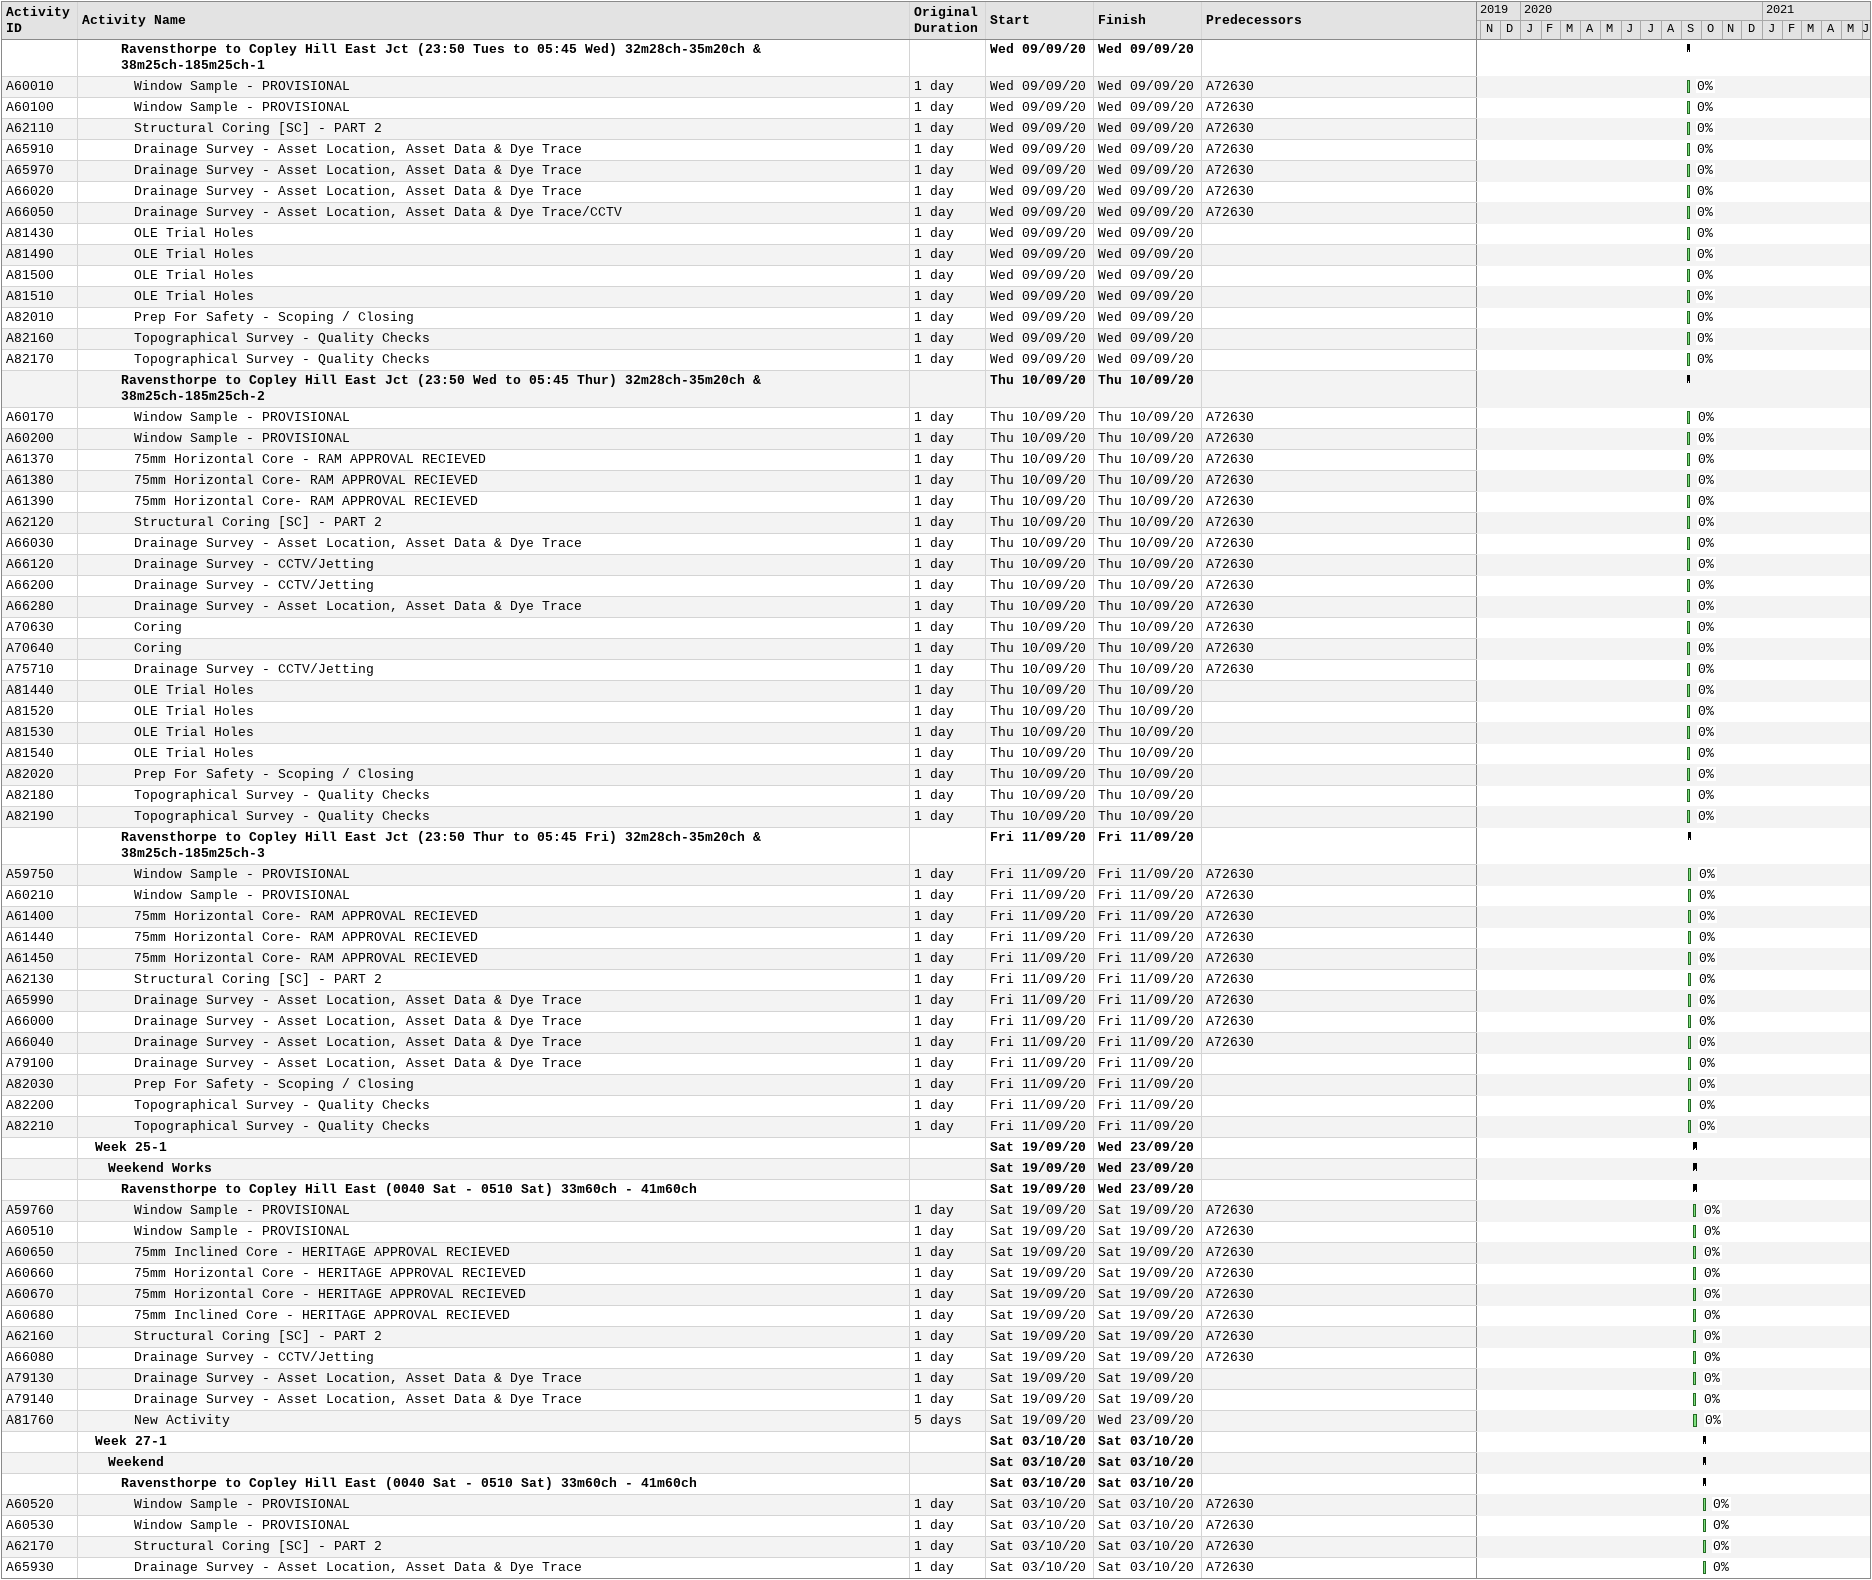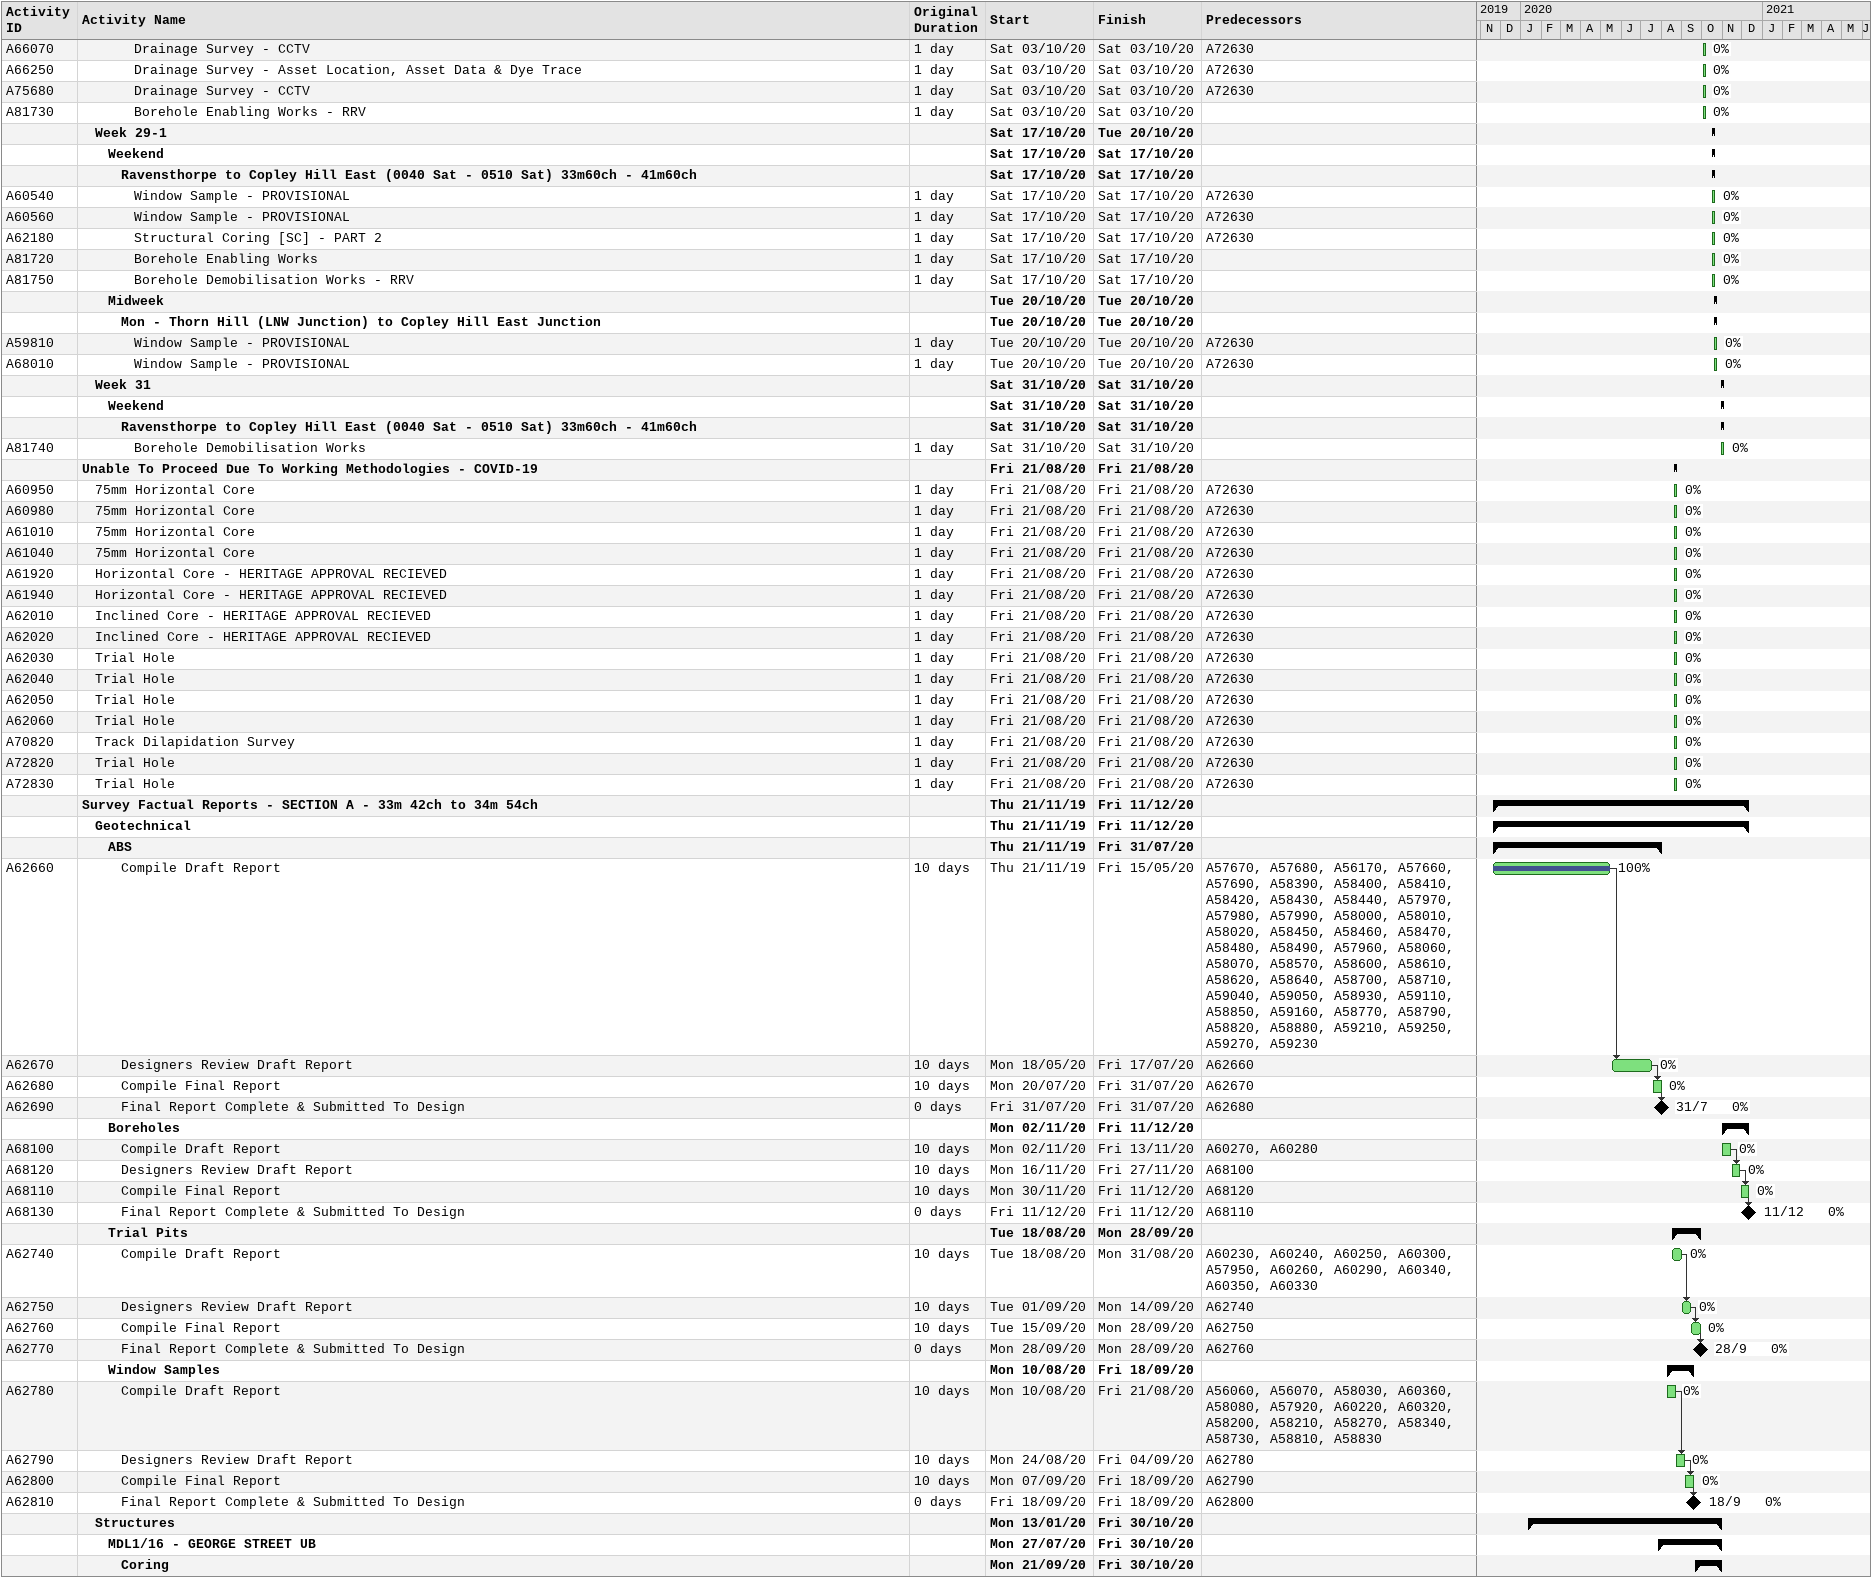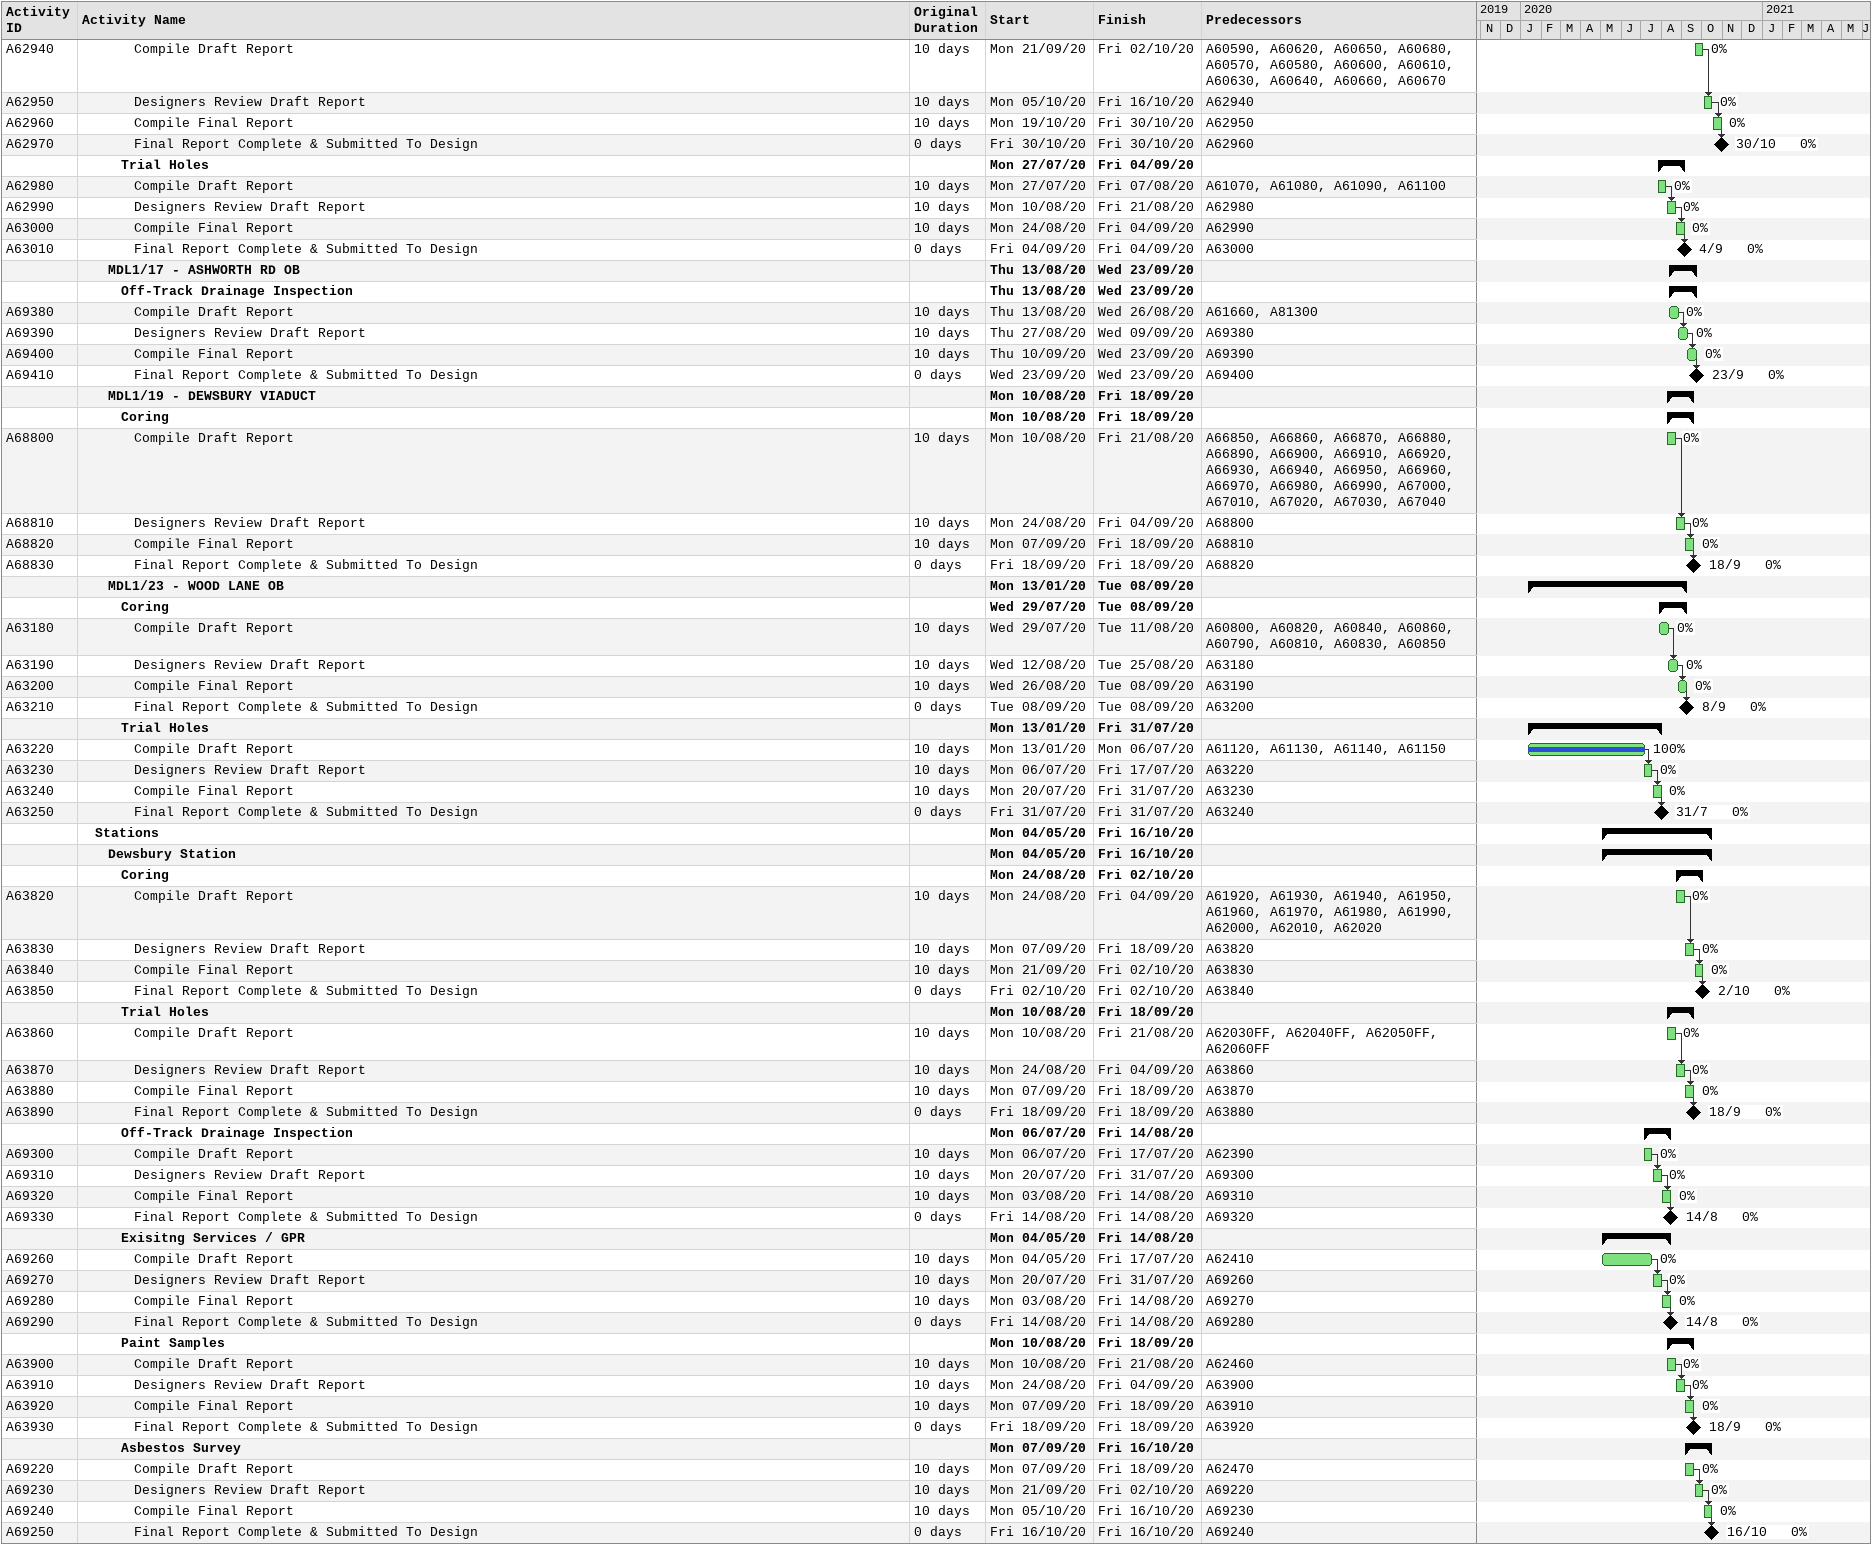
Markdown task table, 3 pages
| ID | Level | Task | Original duration | Start | Finish | Predecessors | % complete |
|---|---|---|---|---|---|---|---|
|  | 4 | **Ravensthorpe to Copley Hill East Jct (23:50 Tues to 05:45 Wed) 32m28ch-35m20ch & 38m25ch-185m25ch-1** |  | 2020-09-09 | 2020-09-09 |  |  |
| A60010 | 5 | Window Sample - PROVISIONAL | 1d | 2020-09-09 | 2020-09-09 | A72630 | 0 |
| A60100 | 5 | Window Sample - PROVISIONAL | 1d | 2020-09-09 | 2020-09-09 | A72630 | 0 |
| A62110 | 5 | Structural Coring [SC] - PART 2 | 1d | 2020-09-09 | 2020-09-09 | A72630 | 0 |
| A65910 | 5 | Drainage Survey - Asset Location, Asset Data & Dye Trace | 1d | 2020-09-09 | 2020-09-09 | A72630 | 0 |
| A65970 | 5 | Drainage Survey - Asset Location, Asset Data & Dye Trace | 1d | 2020-09-09 | 2020-09-09 | A72630 | 0 |
| A66020 | 5 | Drainage Survey - Asset Location, Asset Data & Dye Trace | 1d | 2020-09-09 | 2020-09-09 | A72630 | 0 |
| A66050 | 5 | Drainage Survey - Asset Location, Asset Data & Dye Trace/CCTV | 1d | 2020-09-09 | 2020-09-09 | A72630 | 0 |
| A81430 | 5 | OLE Trial Holes | 1d | 2020-09-09 | 2020-09-09 |  | 0 |
| A81490 | 5 | OLE Trial Holes | 1d | 2020-09-09 | 2020-09-09 |  | 0 |
| A81500 | 5 | OLE Trial Holes | 1d | 2020-09-09 | 2020-09-09 |  | 0 |
| A81510 | 5 | OLE Trial Holes | 1d | 2020-09-09 | 2020-09-09 |  | 0 |
| A82010 | 5 | Prep For Safety - Scoping / Closing | 1d | 2020-09-09 | 2020-09-09 |  | 0 |
| A82160 | 5 | Topographical Survey - Quality Checks | 1d | 2020-09-09 | 2020-09-09 |  | 0 |
| A82170 | 5 | Topographical Survey - Quality Checks | 1d | 2020-09-09 | 2020-09-09 |  | 0 |
|  | 4 | **Ravensthorpe to Copley Hill East Jct (23:50 Wed to 05:45 Thur) 32m28ch-35m20ch & 38m25ch-185m25ch-2** |  | 2020-09-10 | 2020-09-10 |  |  |
| A60170 | 5 | Window Sample - PROVISIONAL | 1d | 2020-09-10 | 2020-09-10 | A72630 | 0 |
| A60200 | 5 | Window Sample - PROVISIONAL | 1d | 2020-09-10 | 2020-09-10 | A72630 | 0 |
| A61370 | 5 | 75mm Horizontal Core - RAM APPROVAL RECIEVED | 1d | 2020-09-10 | 2020-09-10 | A72630 | 0 |
| A61380 | 5 | 75mm Horizontal Core- RAM APPROVAL RECIEVED | 1d | 2020-09-10 | 2020-09-10 | A72630 | 0 |
| A61390 | 5 | 75mm Horizontal Core- RAM APPROVAL RECIEVED | 1d | 2020-09-10 | 2020-09-10 | A72630 | 0 |
| A62120 | 5 | Structural Coring [SC] - PART 2 | 1d | 2020-09-10 | 2020-09-10 | A72630 | 0 |
| A66030 | 5 | Drainage Survey - Asset Location, Asset Data & Dye Trace | 1d | 2020-09-10 | 2020-09-10 | A72630 | 0 |
| A66120 | 5 | Drainage Survey - CCTV/Jetting | 1d | 2020-09-10 | 2020-09-10 | A72630 | 0 |
| A66200 | 5 | Drainage Survey - CCTV/Jetting | 1d | 2020-09-10 | 2020-09-10 | A72630 | 0 |
| A66280 | 5 | Drainage Survey - Asset Location, Asset Data & Dye Trace | 1d | 2020-09-10 | 2020-09-10 | A72630 | 0 |
| A70630 | 5 | Coring | 1d | 2020-09-10 | 2020-09-10 | A72630 | 0 |
| A70640 | 5 | Coring | 1d | 2020-09-10 | 2020-09-10 | A72630 | 0 |
| A75710 | 5 | Drainage Survey - CCTV/Jetting | 1d | 2020-09-10 | 2020-09-10 | A72630 | 0 |
| A81440 | 5 | OLE Trial Holes | 1d | 2020-09-10 | 2020-09-10 |  | 0 |
| A81520 | 5 | OLE Trial Holes | 1d | 2020-09-10 | 2020-09-10 |  | 0 |
| A81530 | 5 | OLE Trial Holes | 1d | 2020-09-10 | 2020-09-10 |  | 0 |
| A81540 | 5 | OLE Trial Holes | 1d | 2020-09-10 | 2020-09-10 |  | 0 |
| A82020 | 5 | Prep For Safety - Scoping / Closing | 1d | 2020-09-10 | 2020-09-10 |  | 0 |
| A82180 | 5 | Topographical Survey - Quality Checks | 1d | 2020-09-10 | 2020-09-10 |  | 0 |
| A82190 | 5 | Topographical Survey - Quality Checks | 1d | 2020-09-10 | 2020-09-10 |  | 0 |
|  | 4 | **Ravensthorpe to Copley Hill East Jct (23:50 Thur to 05:45 Fri) 32m28ch-35m20ch & 38m25ch-185m25ch-3** |  | 2020-09-11 | 2020-09-11 |  |  |
| A59750 | 5 | Window Sample - PROVISIONAL | 1d | 2020-09-11 | 2020-09-11 | A72630 | 0 |
| A60210 | 5 | Window Sample - PROVISIONAL | 1d | 2020-09-11 | 2020-09-11 | A72630 | 0 |
| A61400 | 5 | 75mm Horizontal Core- RAM APPROVAL RECIEVED | 1d | 2020-09-11 | 2020-09-11 | A72630 | 0 |
| A61440 | 5 | 75mm Horizontal Core- RAM APPROVAL RECIEVED | 1d | 2020-09-11 | 2020-09-11 | A72630 | 0 |
| A61450 | 5 | 75mm Horizontal Core- RAM APPROVAL RECIEVED | 1d | 2020-09-11 | 2020-09-11 | A72630 | 0 |
| A62130 | 5 | Structural Coring [SC] - PART 2 | 1d | 2020-09-11 | 2020-09-11 | A72630 | 0 |
| A65990 | 5 | Drainage Survey - Asset Location, Asset Data & Dye Trace | 1d | 2020-09-11 | 2020-09-11 | A72630 | 0 |
| A66000 | 5 | Drainage Survey - Asset Location, Asset Data & Dye Trace | 1d | 2020-09-11 | 2020-09-11 | A72630 | 0 |
| A66040 | 5 | Drainage Survey - Asset Location, Asset Data & Dye Trace | 1d | 2020-09-11 | 2020-09-11 | A72630 | 0 |
| A79100 | 5 | Drainage Survey - Asset Location, Asset Data & Dye Trace | 1d | 2020-09-11 | 2020-09-11 |  | 0 |
| A82030 | 5 | Prep For Safety - Scoping / Closing | 1d | 2020-09-11 | 2020-09-11 |  | 0 |
| A82200 | 5 | Topographical Survey - Quality Checks | 1d | 2020-09-11 | 2020-09-11 |  | 0 |
| A82210 | 5 | Topographical Survey - Quality Checks | 1d | 2020-09-11 | 2020-09-11 |  | 0 |
|  | 2 | **Week 25-1** |  | 2020-09-19 | 2020-09-23 |  |  |
|  | 3 | **Weekend Works** |  | 2020-09-19 | 2020-09-23 |  |  |
|  | 4 | **Ravensthorpe to Copley Hill East (0040 Sat - 0510 Sat) 33m60ch - 41m60ch** |  | 2020-09-19 | 2020-09-23 |  |  |
| A59760 | 5 | Window Sample - PROVISIONAL | 1d | 2020-09-19 | 2020-09-19 | A72630 | 0 |
| A60510 | 5 | Window Sample - PROVISIONAL | 1d | 2020-09-19 | 2020-09-19 | A72630 | 0 |
| A60650 | 5 | 75mm Inclined Core - HERITAGE APPROVAL RECIEVED | 1d | 2020-09-19 | 2020-09-19 | A72630 | 0 |
| A60660 | 5 | 75mm Horizontal Core - HERITAGE APPROVAL RECIEVED | 1d | 2020-09-19 | 2020-09-19 | A72630 | 0 |
| A60670 | 5 | 75mm Horizontal Core - HERITAGE APPROVAL RECIEVED | 1d | 2020-09-19 | 2020-09-19 | A72630 | 0 |
| A60680 | 5 | 75mm Inclined Core - HERITAGE APPROVAL RECIEVED | 1d | 2020-09-19 | 2020-09-19 | A72630 | 0 |
| A62160 | 5 | Structural Coring [SC] - PART 2 | 1d | 2020-09-19 | 2020-09-19 | A72630 | 0 |
| A66080 | 5 | Drainage Survey - CCTV/Jetting | 1d | 2020-09-19 | 2020-09-19 | A72630 | 0 |
| A79130 | 5 | Drainage Survey - Asset Location, Asset Data & Dye Trace | 1d | 2020-09-19 | 2020-09-19 |  | 0 |
| A79140 | 5 | Drainage Survey - Asset Location, Asset Data & Dye Trace | 1d | 2020-09-19 | 2020-09-19 |  | 0 |
| A81760 | 5 | New Activity | 5d | 2020-09-19 | 2020-09-23 |  | 0 |
|  | 2 | **Week 27-1** |  | 2020-10-03 | 2020-10-03 |  |  |
|  | 3 | **Weekend** |  | 2020-10-03 | 2020-10-03 |  |  |
|  | 4 | **Ravensthorpe to Copley Hill East (0040 Sat - 0510 Sat) 33m60ch - 41m60ch** |  | 2020-10-03 | 2020-10-03 |  |  |
| A60520 | 5 | Window Sample - PROVISIONAL | 1d | 2020-10-03 | 2020-10-03 | A72630 | 0 |
| A60530 | 5 | Window Sample - PROVISIONAL | 1d | 2020-10-03 | 2020-10-03 | A72630 | 0 |
| A62170 | 5 | Structural Coring [SC] - PART 2 | 1d | 2020-10-03 | 2020-10-03 | A72630 | 0 |
| A65930 | 5 | Drainage Survey - Asset Location, Asset Data & Dye Trace | 1d | 2020-10-03 | 2020-10-03 | A72630 | 0 |
| A66070 | 5 | Drainage Survey - CCTV | 1d | 2020-10-03 | 2020-10-03 | A72630 | 0 |
| A66250 | 5 | Drainage Survey - Asset Location, Asset Data & Dye Trace | 1d | 2020-10-03 | 2020-10-03 | A72630 | 0 |
| A75680 | 5 | Drainage Survey - CCTV | 1d | 2020-10-03 | 2020-10-03 | A72630 | 0 |
| A81730 | 5 | Borehole Enabling Works - RRV | 1d | 2020-10-03 | 2020-10-03 |  | 0 |
|  | 2 | **Week 29-1** |  | 2020-10-17 | 2020-10-20 |  |  |
|  | 3 | **Weekend** |  | 2020-10-17 | 2020-10-17 |  |  |
|  | 4 | **Ravensthorpe to Copley Hill East (0040 Sat - 0510 Sat) 33m60ch - 41m60ch** |  | 2020-10-17 | 2020-10-17 |  |  |
| A60540 | 5 | Window Sample - PROVISIONAL | 1d | 2020-10-17 | 2020-10-17 | A72630 | 0 |
| A60560 | 5 | Window Sample - PROVISIONAL | 1d | 2020-10-17 | 2020-10-17 | A72630 | 0 |
| A62180 | 5 | Structural Coring [SC] - PART 2 | 1d | 2020-10-17 | 2020-10-17 | A72630 | 0 |
| A81720 | 5 | Borehole Enabling Works | 1d | 2020-10-17 | 2020-10-17 |  | 0 |
| A81750 | 5 | Borehole Demobilisation Works - RRV | 1d | 2020-10-17 | 2020-10-17 |  | 0 |
|  | 3 | **Midweek** |  | 2020-10-20 | 2020-10-20 |  |  |
|  | 4 | **Mon - Thorn Hill (LNW Junction) to Copley Hill East Junction** |  | 2020-10-20 | 2020-10-20 |  |  |
| A59810 | 5 | Window Sample - PROVISIONAL | 1d | 2020-10-20 | 2020-10-20 | A72630 | 0 |
| A68010 | 5 | Window Sample - PROVISIONAL | 1d | 2020-10-20 | 2020-10-20 | A72630 | 0 |
|  | 2 | **Week 31** |  | 2020-10-31 | 2020-10-31 |  |  |
|  | 3 | **Weekend** |  | 2020-10-31 | 2020-10-31 |  |  |
|  | 4 | **Ravensthorpe to Copley Hill East (0040 Sat - 0510 Sat) 33m60ch - 41m60ch** |  | 2020-10-31 | 2020-10-31 |  |  |
| A81740 | 5 | Borehole Demobilisation Works | 1d | 2020-10-31 | 2020-10-31 |  | 0 |
|  | 1 | **Unable To Proceed Due To Working Methodologies - COVID-19** |  | 2020-08-21 | 2020-08-21 |  |  |
| A60950 | 2 | 75mm Horizontal Core | 1d | 2020-08-21 | 2020-08-21 | A72630 | 0 |
| A60980 | 2 | 75mm Horizontal Core | 1d | 2020-08-21 | 2020-08-21 | A72630 | 0 |
| A61010 | 2 | 75mm Horizontal Core | 1d | 2020-08-21 | 2020-08-21 | A72630 | 0 |
| A61040 | 2 | 75mm Horizontal Core | 1d | 2020-08-21 | 2020-08-21 | A72630 | 0 |
| A61920 | 2 | Horizontal Core - HERITAGE APPROVAL RECIEVED | 1d | 2020-08-21 | 2020-08-21 | A72630 | 0 |
| A61940 | 2 | Horizontal Core - HERITAGE APPROVAL RECIEVED | 1d | 2020-08-21 | 2020-08-21 | A72630 | 0 |
| A62010 | 2 | Inclined Core - HERITAGE APPROVAL RECIEVED | 1d | 2020-08-21 | 2020-08-21 | A72630 | 0 |
| A62020 | 2 | Inclined Core - HERITAGE APPROVAL RECIEVED | 1d | 2020-08-21 | 2020-08-21 | A72630 | 0 |
| A62030 | 2 | Trial Hole | 1d | 2020-08-21 | 2020-08-21 | A72630 | 0 |
| A62040 | 2 | Trial Hole | 1d | 2020-08-21 | 2020-08-21 | A72630 | 0 |
| A62050 | 2 | Trial Hole | 1d | 2020-08-21 | 2020-08-21 | A72630 | 0 |
| A62060 | 2 | Trial Hole | 1d | 2020-08-21 | 2020-08-21 | A72630 | 0 |
| A70820 | 2 | Track Dilapidation Survey | 1d | 2020-08-21 | 2020-08-21 | A72630 | 0 |
| A72820 | 2 | Trial Hole | 1d | 2020-08-21 | 2020-08-21 | A72630 | 0 |
| A72830 | 2 | Trial Hole | 1d | 2020-08-21 | 2020-08-21 | A72630 | 0 |
|  | 1 | **Survey Factual Reports - SECTION A - 33m 42ch to 34m 54ch** |  | 2019-11-21 | 2020-12-11 |  |  |
|  | 2 | **Geotechnical** |  | 2019-11-21 | 2020-12-11 |  |  |
|  | 3 | **ABS** |  | 2019-11-21 | 2020-07-31 |  |  |
| A62660 | 4 | Compile Draft Report | 10d | 2019-11-21 | 2020-05-15 | A57670, A57680, A56170, A57660, A57690, A58390, A58400, A58410, A58420, A58430, A58440, A57970, A57980, A57990, A58000, A58010, A58020, A58450, A58460, A58470, A58480, A58490, A57960, A58060, A58070, A58570, A58600, A58610, A58620, A58640, A58700, A58710, A59040, A59050, A58930, A59110, A58850, A59160, A58770, A58790, A58820, A58880, A59210, A59250, A59270, A59230 | 100 |
| A62670 | 4 | Designers Review Draft Report | 10d | 2020-05-18 | 2020-07-17 | A62660 | 0 |
| A62680 | 4 | Compile Final Report | 10d | 2020-07-20 | 2020-07-31 | A62670 | 0 |
| A62690 | 4 | Final Report Complete & Submitted To Design | 0d | 2020-07-31 | 2020-07-31 | A62680 | 0 |
|  | 3 | **Boreholes** |  | 2020-11-02 | 2020-12-11 |  |  |
| A68100 | 4 | Compile Draft Report | 10d | 2020-11-02 | 2020-11-13 | A60270, A60280 | 0 |
| A68120 | 4 | Designers Review Draft Report | 10d | 2020-11-16 | 2020-11-27 | A68100 | 0 |
| A68110 | 4 | Compile Final Report | 10d | 2020-11-30 | 2020-12-11 | A68120 | 0 |
| A68130 | 4 | Final Report Complete & Submitted To Design | 0d | 2020-12-11 | 2020-12-11 | A68110 | 0 |
|  | 3 | **Trial Pits** |  | 2020-08-18 | 2020-09-28 |  |  |
| A62740 | 4 | Compile Draft Report | 10d | 2020-08-18 | 2020-08-31 | A60230, A60240, A60250, A60300, A57950, A60260, A60290, A60340, A60350, A60330 | 0 |
| A62750 | 4 | Designers Review Draft Report | 10d | 2020-09-01 | 2020-09-14 | A62740 | 0 |
| A62760 | 4 | Compile Final Report | 10d | 2020-09-15 | 2020-09-28 | A62750 | 0 |
| A62770 | 4 | Final Report Complete & Submitted To Design | 0d | 2020-09-28 | 2020-09-28 | A62760 | 0 |
|  | 3 | **Window Samples** |  | 2020-08-10 | 2020-09-18 |  |  |
| A62780 | 4 | Compile Draft Report | 10d | 2020-08-10 | 2020-08-21 | A56060, A56070, A58030, A60360, A58080, A57920, A60220, A60320, A58200, A58210, A58270, A58340, A58730, A58810, A58830 | 0 |
| A62790 | 4 | Designers Review Draft Report | 10d | 2020-08-24 | 2020-09-04 | A62780 | 0 |
| A62800 | 4 | Compile Final Report | 10d | 2020-09-07 | 2020-09-18 | A62790 | 0 |
| A62810 | 4 | Final Report Complete & Submitted To Design | 0d | 2020-09-18 | 2020-09-18 | A62800 | 0 |
|  | 2 | **Structures** |  | 2020-01-13 | 2020-10-30 |  |  |
|  | 3 | **MDL1/16 - GEORGE STREET UB** |  | 2020-07-27 | 2020-10-30 |  |  |
|  | 4 | **Coring** |  | 2020-09-21 | 2020-10-30 |  |  |
| A62940 | 5 | Compile Draft Report | 10d | 2020-09-21 | 2020-10-02 | A60590, A60620, A60650, A60680, A60570, A60580, A60600, A60610, A60630, A60640, A60660, A60670 | 0 |
| A62950 | 5 | Designers Review Draft Report | 10d | 2020-10-05 | 2020-10-16 | A62940 | 0 |
| A62960 | 5 | Compile Final Report | 10d | 2020-10-19 | 2020-10-30 | A62950 | 0 |
| A62970 | 5 | Final Report Complete & Submitted To Design | 0d | 2020-10-30 | 2020-10-30 | A62960 | 0 |
|  | 4 | **Trial Holes** |  | 2020-07-27 | 2020-09-04 |  |  |
| A62980 | 5 | Compile Draft Report | 10d | 2020-07-27 | 2020-08-07 | A61070, A61080, A61090, A61100 | 0 |
| A62990 | 5 | Designers Review Draft Report | 10d | 2020-08-10 | 2020-08-21 | A62980 | 0 |
| A63000 | 5 | Compile Final Report | 10d | 2020-08-24 | 2020-09-04 | A62990 | 0 |
| A63010 | 5 | Final Report Complete & Submitted To Design | 0d | 2020-09-04 | 2020-09-04 | A63000 | 0 |
|  | 3 | **MDL1/17 - ASHWORTH RD OB** |  | 2020-08-13 | 2020-09-23 |  |  |
|  | 4 | **Off-Track Drainage Inspection** |  | 2020-08-13 | 2020-09-23 |  |  |
| A69380 | 5 | Compile Draft Report | 10d | 2020-08-13 | 2020-08-26 | A61660, A81300 | 0 |
| A69390 | 5 | Designers Review Draft Report | 10d | 2020-08-27 | 2020-09-09 | A69380 | 0 |
| A69400 | 5 | Compile Final Report | 10d | 2020-09-10 | 2020-09-23 | A69390 | 0 |
| A69410 | 5 | Final Report Complete & Submitted To Design | 0d | 2020-09-23 | 2020-09-23 | A69400 | 0 |
|  | 3 | **MDL1/19 - DEWSBURY VIADUCT** |  | 2020-08-10 | 2020-09-18 |  |  |
|  | 4 | **Coring** |  | 2020-08-10 | 2020-09-18 |  |  |
| A68800 | 5 | Compile Draft Report | 10d | 2020-08-10 | 2020-08-21 | A66850, A66860, A66870, A66880, A66890, A66900, A66910, A66920, A66930, A66940, A66950, A66960, A66970, A66980, A66990, A67000, A67010, A67020, A67030, A67040 | 0 |
| A68810 | 5 | Designers Review Draft Report | 10d | 2020-08-24 | 2020-09-04 | A68800 | 0 |
| A68820 | 5 | Compile Final Report | 10d | 2020-09-07 | 2020-09-18 | A68810 | 0 |
| A68830 | 5 | Final Report Complete & Submitted To Design | 0d | 2020-09-18 | 2020-09-18 | A68820 | 0 |
|  | 3 | **MDL1/23 - WOOD LANE OB** |  | 2020-01-13 | 2020-09-08 |  |  |
|  | 4 | **Coring** |  | 2020-07-29 | 2020-09-08 |  |  |
| A63180 | 5 | Compile Draft Report | 10d | 2020-07-29 | 2020-08-11 | A60800, A60820, A60840, A60860, A60790, A60810, A60830, A60850 | 0 |
| A63190 | 5 | Designers Review Draft Report | 10d | 2020-08-12 | 2020-08-25 | A63180 | 0 |
| A63200 | 5 | Compile Final Report | 10d | 2020-08-26 | 2020-09-08 | A63190 | 0 |
| A63210 | 5 | Final Report Complete & Submitted To Design | 0d | 2020-09-08 | 2020-09-08 | A63200 | 0 |
|  | 4 | **Trial Holes** |  | 2020-01-13 | 2020-07-31 |  |  |
| A63220 | 5 | Compile Draft Report | 10d | 2020-01-13 | 2020-07-06 | A61120, A61130, A61140, A61150 | 100 |
| A63230 | 5 | Designers Review Draft Report | 10d | 2020-07-06 | 2020-07-17 | A63220 | 0 |
| A63240 | 5 | Compile Final Report | 10d | 2020-07-20 | 2020-07-31 | A63230 | 0 |
| A63250 | 5 | Final Report Complete & Submitted To Design | 0d | 2020-07-31 | 2020-07-31 | A63240 | 0 |
|  | 2 | **Stations** |  | 2020-05-04 | 2020-10-16 |  |  |
|  | 3 | **Dewsbury Station** |  | 2020-05-04 | 2020-10-16 |  |  |
|  | 4 | **Coring** |  | 2020-08-24 | 2020-10-02 |  |  |
| A63820 | 5 | Compile Draft Report | 10d | 2020-08-24 | 2020-09-04 | A61920, A61930, A61940, A61950, A61960, A61970, A61980, A61990, A62000, A62010, A62020 | 0 |
| A63830 | 5 | Designers Review Draft Report | 10d | 2020-09-07 | 2020-09-18 | A63820 | 0 |
| A63840 | 5 | Compile Final Report | 10d | 2020-09-21 | 2020-10-02 | A63830 | 0 |
| A63850 | 5 | Final Report Complete & Submitted To Design | 0d | 2020-10-02 | 2020-10-02 | A63840 | 0 |
|  | 4 | **Trial Holes** |  | 2020-08-10 | 2020-09-18 |  |  |
| A63860 | 5 | Compile Draft Report | 10d | 2020-08-10 | 2020-08-21 | A62030FF, A62040FF, A62050FF, A62060FF | 0 |
| A63870 | 5 | Designers Review Draft Report | 10d | 2020-08-24 | 2020-09-04 | A63860 | 0 |
| A63880 | 5 | Compile Final Report | 10d | 2020-09-07 | 2020-09-18 | A63870 | 0 |
| A63890 | 5 | Final Report Complete & Submitted To Design | 0d | 2020-09-18 | 2020-09-18 | A63880 | 0 |
|  | 4 | **Off-Track Drainage Inspection** |  | 2020-07-06 | 2020-08-14 |  |  |
| A69300 | 5 | Compile Draft Report | 10d | 2020-07-06 | 2020-07-17 | A62390 | 0 |
| A69310 | 5 | Designers Review Draft Report | 10d | 2020-07-20 | 2020-07-31 | A69300 | 0 |
| A69320 | 5 | Compile Final Report | 10d | 2020-08-03 | 2020-08-14 | A69310 | 0 |
| A69330 | 5 | Final Report Complete & Submitted To Design | 0d | 2020-08-14 | 2020-08-14 | A69320 | 0 |
|  | 4 | **Exisitng Services / GPR** |  | 2020-05-04 | 2020-08-14 |  |  |
| A69260 | 5 | Compile Draft Report | 10d | 2020-05-04 | 2020-07-17 | A62410 | 0 |
| A69270 | 5 | Designers Review Draft Report | 10d | 2020-07-20 | 2020-07-31 | A69260 | 0 |
| A69280 | 5 | Compile Final Report | 10d | 2020-08-03 | 2020-08-14 | A69270 | 0 |
| A69290 | 5 | Final Report Complete & Submitted To Design | 0d | 2020-08-14 | 2020-08-14 | A69280 | 0 |
|  | 4 | **Paint Samples** |  | 2020-08-10 | 2020-09-18 |  |  |
| A63900 | 5 | Compile Draft Report | 10d | 2020-08-10 | 2020-08-21 | A62460 | 0 |
| A63910 | 5 | Designers Review Draft Report | 10d | 2020-08-24 | 2020-09-04 | A63900 | 0 |
| A63920 | 5 | Compile Final Report | 10d | 2020-09-07 | 2020-09-18 | A63910 | 0 |
| A63930 | 5 | Final Report Complete & Submitted To Design | 0d | 2020-09-18 | 2020-09-18 | A63920 | 0 |
|  | 4 | **Asbestos Survey** |  | 2020-09-07 | 2020-10-16 |  |  |
| A69220 | 5 | Compile Draft Report | 10d | 2020-09-07 | 2020-09-18 | A62470 | 0 |
| A69230 | 5 | Designers Review Draft Report | 10d | 2020-09-21 | 2020-10-02 | A69220 | 0 |
| A69240 | 5 | Compile Final Report | 10d | 2020-10-05 | 2020-10-16 | A69230 | 0 |
| A69250 | 5 | Final Report Complete & Submitted To Design | 0d | 2020-10-16 | 2020-10-16 | A69240 | 0 |
